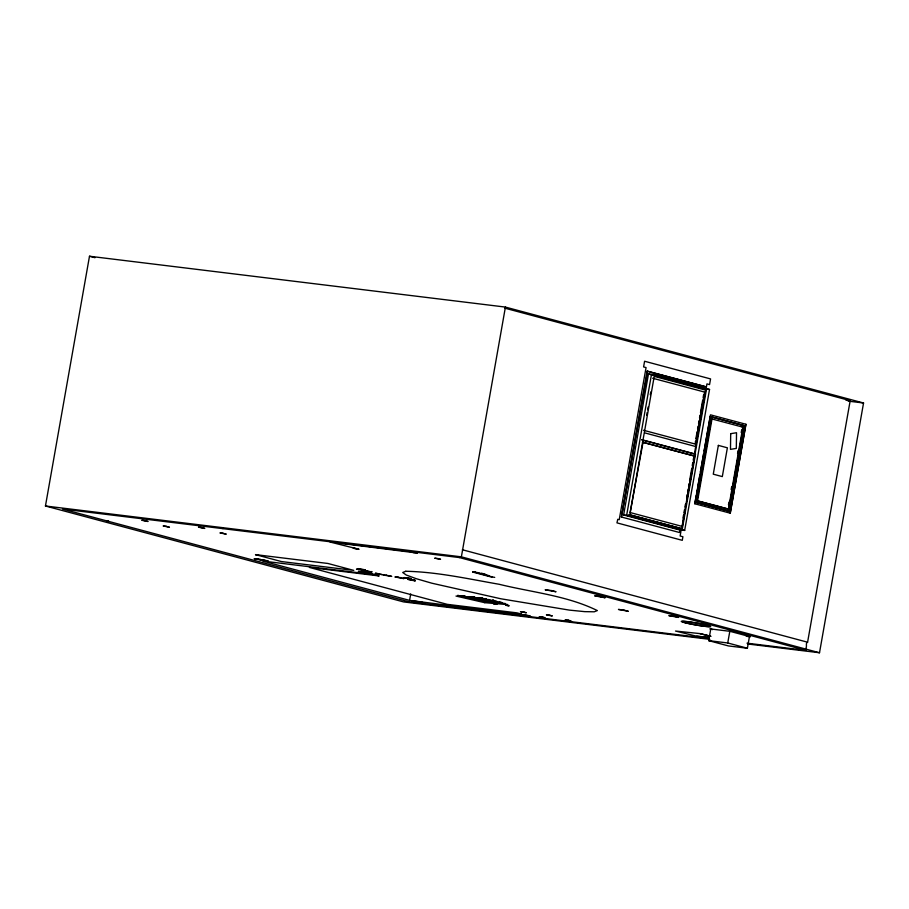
<?xml version="1.0" encoding="UTF-8"?>
<svg xmlns="http://www.w3.org/2000/svg" width="909" height="909" viewBox="0 0 909 909"><rect width="100%" height="100%" fill="white"/><g stroke="black" fill="none" stroke-linecap="round" stroke-linejoin="round"><path stroke-width="1.36" d="M459.624 556.808L459.522 557.592L806.147 650.401L747.005 643.174M709.906 639.357L403.585 601.917L45.45 505.995L89.491 256.247L505.415 307.083L863.55 403.005L819.509 652.753L747.846 644.004M525.959 615.302L516.596 613.78L530.163 615.87L409.584 600.383L410.72 593.895M819.509 652.753L461.374 556.842L505.415 307.083M479.134 598.031L456 596.065L484.747 602.678L484.906 601.758L505.313 603.496M679.977 529.731L679.489 532.504L621.426 517.016L647.151 371.133L705.214 386.609L647.151 371.133M647.606 371.19L621.426 517.016M623.619 514.96L648.469 373.997L654.514 374.735L709.531 389.472L684.67 530.436L678.625 529.697L623.619 514.96L629.664 515.698L684.67 530.436M646.663 415.265L647.14 412.527M647.628 409.789L648.106 407.05M650.276 394.733L650.764 391.995M629.664 515.698L654.514 374.735M643.038 442.285L630.119 512.54L682.057 526.379L694.465 456.057L642.515 442.217L694.465 456.057M695.419 441.297L695.43 444.092L704.6 392.074L652.685 378.246M695.908 438.558L697.112 431.718M697.601 428.98L698.078 426.241M698.555 423.503L699.044 420.765M699.521 418.026L700.01 415.288M700.487 412.55L702.668 400.233M703.146 397.494L703.634 394.756M683 518.039L683.488 515.289M683.977 512.528L684.466 509.767M684.954 507.017L685.431 504.256M686.647 497.359L687.136 494.598M687.624 491.849L688.113 489.087M688.602 486.326L689.079 483.577M689.567 480.816L691.76 468.408M692.238 465.647L692.726 462.886M693.215 460.136L693.942 455.988M628.835 514.653L682.318 528.822L695.487 454.114L694.396 453.977L705.657 390.131L654.605 376.462M680.932 531.39L680.125 535.992L682.909 536.742L682.273 540.332L616.961 522.868L617.756 519.289L619.234 519.687L646.06 367.588L643.595 366.918L644.595 361.248L710.565 378.917L709.554 384.587L706.941 383.893L705.963 389.461M682.636 524.482L681.648 530.061L626.642 515.335L651.492 374.36L706.509 389.097L693.215 464.465M683.125 521.686L683.613 518.903M684.113 516.107L685.341 509.131M685.829 506.336L686.329 503.541M686.818 500.757L688.045 493.78M688.545 490.985L689.033 488.19M689.522 485.406L690.011 482.611M690.51 479.816L691.738 472.839M692.226 470.044L692.726 467.26M694.817 503.756L710.497 414.834L745.925 424.264L730.245 513.187L694.817 503.756L696.283 495.416M696.771 492.633L697.271 489.86M697.76 487.076L699.964 474.578M700.453 471.794L703.634 453.739M704.123 450.955L710.247 416.22M728.404 509.085L696.919 500.757L711.361 418.81L712.02 418.89L697.578 500.836L728.404 509.085L742.846 427.15L711.361 418.81M728.473 504.836L728.973 502.063M731.166 489.565L731.665 486.781M737.54 453.455L738.028 450.682M741.21 432.627L741.699 429.843M729.154 511.176L696.135 502.336L711.224 416.799L744.232 425.639L729.154 511.176L728.518 511.108L743.596 425.56L710.588 416.72M749.561 635.948L747.391 648.242L728.348 645.913L708.702 640.64L710.872 628.358M747.391 648.242L727.745 642.97L729.916 630.687M805.738 649.503L805.704 648.867C807.487 646.038 805.169 642.981 807.59 642.209L850.188 400.653L504.972 308.196M223.364 528.072L222.921 528.652L222.66 527.845M364.873 570.602L365.577 570.363M371.202 571.772L371.895 571.534M464.329 595.94L464.953 595.94M467.624 596.963L465.908 596.781L469.544 597.122L467.84 596.94M472.975 597.656C478.918 599.236 468.055 597.168 474.907 597.827M478.907 598.576L479.816 598.656M484.974 599.486L484.77 599.508M484.577 599.622L485.213 599.554M486.747 599.792L485.383 599.542M489.701 600.167L487.974 599.826L488.553 600.042M494.53 601.303L486.86 599.508M497.337 601.633L496.189 601.281M499.302 602.281L501.416 602.769L499.405 602.235M479.6 599.156L480.872 599.27L479.066 598.667M485.985 599.349L484.758 599.281L485.929 599.565M488.508 599.985L486.326 599.645L487.644 599.872M497.564 601.735L495.257 601.349M500.575 602.462L501.382 602.542M357.907 568.625L359.828 568.761M362.248 569.727L365.123 569.932M464.283 596.088L461.715 595.872L465.067 596.634L461.783 596.02L464.863 596.543L462.329 596.384M474.543 596.963L471.976 596.747L475.146 597.474L467.453 596.815L489.656 601.917M482.838 598.133L477.714 597.69L507.87 604.644L484.747 602.678M465.499 597.111L486.008 598.861L484.895 598.576M468.669 597.838L484.952 599.224M471.839 598.565L489.792 600.099L486.622 599.372M475.009 599.304L494.064 601.144M478.191 600.031L496.132 601.553L494.86 601.258M481.361 600.758L501.87 602.497M499.916 602.792L484.531 601.485L460.215 595.895M481.565 598.883L481.395 598.872M493.837 600.394L491.928 600.36M494.178 600.917L491.269 600.406M710.611 636.186L699.975 633.596L675.501 631.051L696.771 636.243L709.009 637.516M696.76 636.186L709.304 637.482M845.961 400.13L850.188 400.653M848.097 401.108L863.55 403.005M704.486 388.847L709.531 389.472M745.925 424.264L730.245 513.187M743.596 425.56L744.232 425.639M742.187 427.071L742.846 427.15M696.919 500.757L697.578 500.836M45.45 505.995L461.374 556.842M459.568 557.581L62.471 509.04L409.095 601.849M356.521 548.627L353.192 548.229L359.044 549.309L330.024 542.025L417.401 553.07L411.538 551.99L414.072 552.661M108.864 521.448L106.989 521.164L108.557 521.448M475.157 571.954L473.032 571.693L491.871 576.795A65.675 40.257 -83 0 0 494.723 577.374M475.407 572.386L472.68 572.045L489.144 576.454A65.675 40.257 -83 0 0 491.996 577.045M255.531 554.626L327.899 563.466L353.749 570.386L281.37 561.546L255.531 554.626L258.645 555.206M746.3 636.277L750.311 636.766L729.916 631.312L709.884 628.858L712.622 629.596M409.061 601.872L708.986 638.527M708.702 640.64L727.745 642.97M480.372 597.929L481.554 597.997M485.94 598.656L485.463 598.792M485.679 598.724L484.645 598.883L485.804 599.167M481.759 598.895L483.065 598.963M494.144 600.588L493.269 600.429L494.007 600.542M108.966 521.493L107.876 521.357M463.783 595.861L464.658 595.918M460.977 595.838L463.465 596.384L457.625 595.44L460.931 595.997L460.113 595.759M482.202 598.815L480.656 598.667M474.146 597.827L473.294 597.679L473.816 597.929M479.566 599.315L478.35 599.236L484.145 600.008L477.566 598.713L479.657 598.94M407.107 577.897L410.902 578.51M411.016 579.669L414.799 580.283M471.351 596.736L473.43 597.213L470.544 596.781M489.587 599.77L487.928 599.622L489.519 599.997M479.691 598.599L480.566 598.758M473.271 597.781L474.112 597.997M365.407 570.738L370.508 571.681M375.644 573.193L379.473 573.909M492.633 600.417L493.951 600.735M485.792 599.747L486.622 599.917M481.577 597.895L482.27 598.167M488.928 599.52L488.622 599.486M486.11 599.701L486.804 599.974M480.963 598.838L479.509 598.315L482.327 598.758M480.429 598.77L481.122 599.031M360.68 568.898L364.952 569.852M358.191 568.875L361.396 569.591M492.36 600.315L494.473 600.804M480.282 597.906L482.395 598.395M483.452 598.633L485.565 599.122M476.202 597.713L497.348 602.576M470.885 596.861L494.78 602.36M470.021 597.043L492.224 602.144M465.953 596.849L487.088 601.701M458.897 595.781L484.906 601.758M480.713 598.826L481.304 598.917M478.884 598.656L479.463 598.849L478.634 598.588M475.282 598.054L475.918 598.065M699.987 633.653L710.895 636.311M648.469 373.997L703.486 388.734M89.491 256.247L94.956 257.702M643.515 430.264L695.43 444.092M644.663 432.866L695.715 446.535M641.754 439.717L695.487 454.114M642.004 439.945L694.396 453.977M695.51 502.257L728.518 511.108M629.926 514.789L682.318 528.822M462.374 549.752L807.59 642.209M481.452 573.204L485.395 574.261M476.532 572.329L488.849 575.624M396.449 576.715L398.517 577.272M365.123 572.227L369.065 573.272L358.305 571.386L372.963 573.772L363.032 571.977M521.425 614.052L517.016 612.871L447.217 604.337L309.378 567.421L379.189 575.954L374.463 574.693L262.621 561.023L409.584 600.383M520.243 614.075L524.254 615.154M260.065 559.387L264.076 560.455L254.145 558.66L268.223 560.955L257.463 559.058M417.265 601.485L421.276 602.565M418.299 602.144L415.754 601.451L425.128 602.974L411.357 600.769M480.384 597.827L479.622 597.668M484.906 599.735L484.156 599.474M486.622 600.485L484.031 600.179L489.508 600.906L486.872 600.565M414.288 579.794L415.288 580.317M408.039 578.783L409.027 579.306M730.7 433.673L730.484 449.364L736.313 448.421L736.529 432.729L730.7 433.673M718.349 445.387L713.27 474.18L722.314 476.6L727.382 447.807L718.349 445.387M405.789 571.261L402.698 572.488L406.232 575.011L416.163 578.669L431.798 583.192L500.859 598.781L569.432 610.121L584.726 611.643L594.236 611.802L597.338 610.575C566.989 595.634 531.845 592.327 499.166 584.282C468.249 578.897 437.274 571.92 405.789 571.261M365.554 570.943L364.691 571.238L371.872 572.113L365.554 570.943M375.792 573.409L374.928 573.693L382.11 574.579L375.792 573.409M472.714 598.258L475.998 598.872L472.714 598.258M493.462 603.678L496.746 604.292L493.462 603.678M505.654 605.212L508.949 605.814L505.654 605.212M360.055 569.398L356.498 569.136L365.35 570.568L360.055 569.398M386.45 575.227L382.894 574.977L391.734 576.397L386.45 575.227M144.77 520.607L141.781 520.243L148.087 521.493L144.77 520.607M201.468 527.538L198.48 527.175L204.786 528.424L201.468 527.538M438.036 558.592L434.707 558.183L440.558 559.274L438.036 558.592M166.12 526.322L163.131 525.959L169.438 527.209L166.12 526.322M222.932 533.265L219.944 532.901L226.25 534.151L222.932 533.265M551.672 590.589L545.161 589.793L556.035 591.759L551.672 590.589M600.792 596.588L594.679 595.849L605.155 597.758L600.792 596.588M400.005 577.567L394.926 576.954L403.857 578.601L400.005 577.567M623.79 610.075L618.461 609.428L628.301 611.28L623.79 610.075M674.467 616.325L668.854 615.632L678.614 617.427L674.467 616.325M523.891 612.109L520.448 611.689L526.368 612.768L523.891 612.109M549.854 615.279L546.411 614.859L552.331 615.95L549.854 615.279M542.605 617.12L539.162 616.7L545.093 617.779L542.605 617.12M568.568 620.29L565.125 619.87L571.057 620.961L568.568 620.29M410.164 578.567L403.903 577.556L411.391 579.215L410.164 578.567M414.061 580.34L407.811 579.328L415.299 580.999L414.061 580.34M685.591 622.881A14.885 1.011 10 0 0 710.134 626.733A14.885 1.011 10 0 0 692.238 622.324A14.885 1.011 10 0 0 685.591 622.881M686.181 622.938A14.033 0.954 10 0 0 709.327 626.574A14.033 0.954 10 0 0 692.453 622.426A14.033 0.954 10 0 0 686.181 622.938"/></g></svg>
